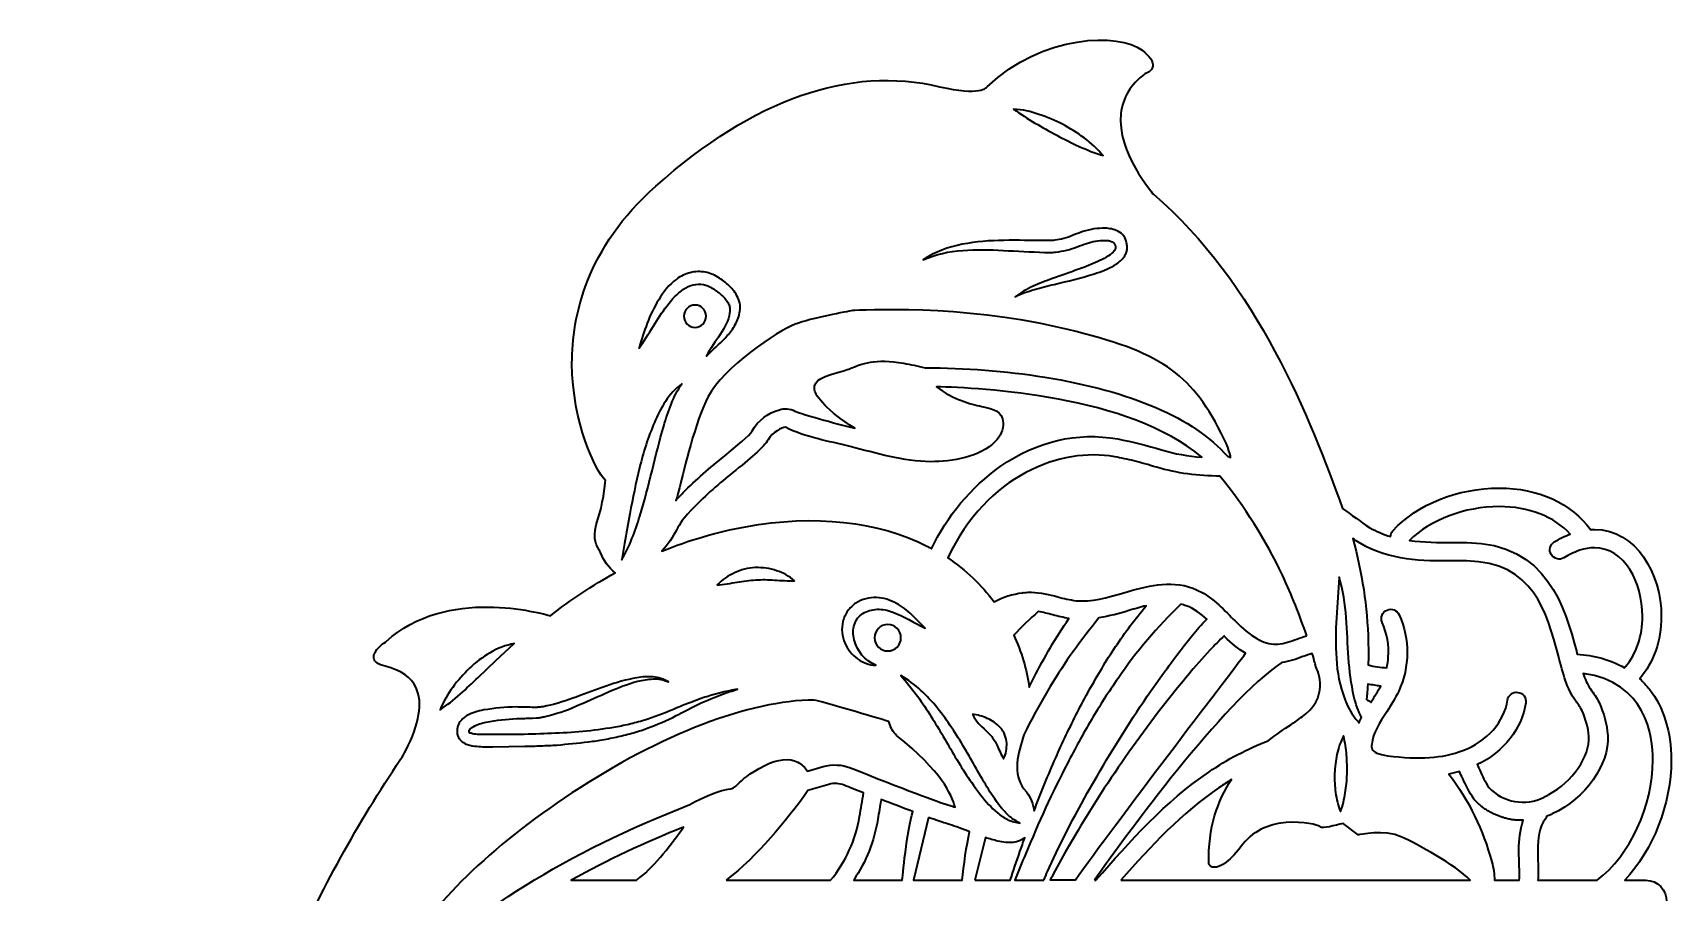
# Model space of a CAD drawing. Header units: millimetres. Extents: x 67 to 294, y 51 to 326.
# Drawn here: x 67.1 to 294.5, y 206.8 to 326.1 of the extents above; entities that cross this region are included whole.
import ezdxf

# ---------------------------------------------------------------- set-up
doc = ezdxf.new("R2010")
doc.units = ezdxf.units.MM
doc.header["$MEASUREMENT"] = 0
doc.layers.add('Layer 1', color=7, linetype='Continuous', lineweight=0)

msp = doc.modelspace()

# ---------------------------------------------------------------- linework, layer by layer
at = {"layer": 'Layer 1', "color": 18, "lineweight": 35, "true_color": 0x000000}
for points, knots in [([(290.97, 208.46), (290.97, 208.46), (288.04, 208.46), (288.04, 208.46), (291.96, 212.65), (294.5, 219.04), (294.5, 225.14), (294.5, 229.06), (293.44, 232.45), (291.47, 234.99), (291.04, 235.51), (290.62, 235.97), (290.12, 236.43), (292.06, 238.65), (293.12, 241.72), (293.12, 245.07), (293.12, 251), (289.67, 257.14), (283.84, 257.14), (283.67, 257.14), (283.49, 257.14), (283.32, 257.1), (280.67, 260.77), (276.05, 262.89), (270.62, 262.89), (264.87, 262.89), (259.22, 260.63), (255.87, 256.96), (255.66, 256.75), (255.55, 256.47), (255.55, 256.15), (254.53, 256.47), (253.58, 256.89), (252.66, 257.39), (251.39, 258.23), (250.12, 259.15), (248.88, 260.07), (244.44, 272.34), (237.1, 291.36), (222.6, 303.71), (222.57, 303.78), (217.56, 309.46), (218.12, 314.85), (218.37, 317.04), (219.5, 318.91), (221.47, 320.39), (221.65, 320.43), (222.43, 320.71), (222.57, 321.42), (222.67, 322.05), (222.18, 322.79), (221.09, 323.64), (217.91, 326.07), (207.33, 325.97), (199.57, 318.56), (199.57, 318.56), (199.53, 318.52), (199.53, 318.52), (199.53, 318.52), (198.58, 317.25), (192.97, 318.59), (180.45, 321.56), (167.22, 316.9), (153.6, 304.8), (143.93, 296.23), (141.96, 286.7), (141.96, 280.21), (141.99, 271.89), (145.27, 265.22), (146.61, 263.95), (146.54, 263.42), (146.23, 260.35), (145.56, 258.59), (144.71, 256.29), (145.27, 255.06), (145.56, 254.6), (145.7, 254.39), (145.8, 254.18), (145.91, 253.93), (146.33, 252.84), (147.04, 251.85), (147.95, 251.11), (144.78, 249.38), (141.78, 247.4), (138.96, 245.15), (137.79, 245.5), (124.57, 249.27), (116.17, 241.58), (116.1, 241.55), (114.26, 240.35), (114.44, 239.29), (114.51, 238.76), (115.08, 238.41), (116.03, 238.16), (118.22, 237.63), (119.66, 236.64), (120.33, 235.16), (121.29, 233.12), (120.79, 230.19), (118.89, 226.45), (118.67, 226.06), (118.46, 225.64), (118.18, 225.28), (112.25, 216.43), (107.1, 207.08), (102.8, 197.34), (102.55, 197.66), (102.27, 197.98), (101.99, 198.3), (101.64, 198.65), (101.28, 199), (100.89, 199.32), (98.21, 201.54), (94.9, 202.74), (91.9, 202.67), (90.8, 202.67), (89.71, 202.46), (88.69, 202.04), (87.17, 201.4), (85.8, 200.45), (84.67, 199.28), (84.1, 198.72), (83.64, 198.08), (83.22, 197.45), (82.55, 196.43), (80.82, 195.26), (79.02, 194.03), (77.19, 192.83), (75.46, 191.52), (73.8, 190.08), (70.06, 186.62), (67.13, 181.72), (69.67, 174.2), (69.89, 173.6), (70.1, 172.97), (70.31, 172.33), (70.73, 171.17), (71.12, 170), (71.47, 168.84), (72.21, 166.3), (72.67, 163.72), (72.14, 160.97), (71.86, 159.84), (71.51, 158.68), (71.16, 157.55), (71.05, 157.16), (70.91, 156.77), (70.8, 156.42), (69.04, 150.74), (67.24, 144.85), (69.5, 139.03), (70.66, 136.17), (71.33, 133.1), (71.51, 130.03), (71.54, 129.4), (71.58, 128.76), (71.61, 128.13), (71.72, 126.68), (71.83, 125.24), (72.07, 123.75), (72.07, 123.75), (72.07, 123.75), (72.07, 123.75), (72.07, 123.75), (72.07, 123.75), (72.07, 123.75), (72.07, 123.75), (72.07, 123.75), (72.07, 123.75), (73.13, 117.12), (76.98, 112.22), (81.95, 108.94), (82.9, 100.65), (87.03, 94.12), (94.58, 88.97), (101.21, 84.46), (109.36, 81.74), (117.19, 79.09), (123.4, 77.01), (129.26, 75.04), (133.39, 72.43), (134.41, 71.75), (135.33, 70.94), (136.07, 69.96), (136.07, 69.96), (136.07, 53.76), (136.07, 53.76), (136.07, 52.11), (137.44, 50.76), (139.1, 50.76), (140.76, 50.76), (142.1, 52.11), (142.1, 53.76), (142.1, 53.76), (142.1, 202.46), (142.1, 202.46), (142.1, 202.46), (290.83, 202.46), (290.83, 202.46), (292.49, 202.46), (293.83, 203.83), (293.83, 205.49), (293.93, 207.12), (292.59, 208.46), (290.97, 208.46)], [0, 0, 0, 0, 1, 1, 1, 2, 2, 2, 3, 3, 3, 4, 4, 4, 5, 5, 5, 6, 6, 6, 7, 7, 7, 8, 8, 8, 9, 9, 9, 10, 10, 10, 11, 11, 11, 12, 12, 12, 13, 13, 13, 14, 14, 14, 15, 15, 15, 16, 16, 16, 17, 17, 17, 18, 18, 18, 19, 19, 19, 20, 20, 20, 21, 21, 21, 22, 22, 22, 23, 23, 23, 24, 24, 24, 25, 25, 25, 26, 26, 26, 27, 27, 27, 28, 28, 28, 29, 29, 29, 30, 30, 30, 31, 31, 31, 32, 32, 32, 33, 33, 33, 34, 34, 34, 35, 35, 35, 36, 36, 36, 37, 37, 37, 38, 38, 38, 39, 39, 39, 40, 40, 40, 41, 41, 41, 42, 42, 42, 43, 43, 43, 44, 44, 44, 45, 45, 45, 46, 46, 46, 47, 47, 47, 48, 48, 48, 49, 49, 49, 50, 50, 50, 51, 51, 51, 52, 52, 52, 53, 53, 53, 54, 54, 54, 55, 55, 55, 56, 56, 56, 57, 57, 57, 58, 58, 58, 59, 59, 59, 60, 60, 60, 61, 61, 61, 62, 62, 62, 63, 63, 63, 64, 64, 64, 65, 65, 65, 66, 66, 66, 67, 67, 67, 68, 68, 68, 68]), ([(206.76, 314.75), (207.89, 314.36), (208.99, 313.9), (210.04, 313.37), (211.1, 312.81), (212.09, 312.17), (213.04, 311.47), (213.99, 310.76), (214.88, 309.95), (215.65, 309.03), (214.52, 309.39), (213.43, 309.81), (212.34, 310.3), (211.28, 310.8), (210.26, 311.29), (209.23, 311.86), (208.21, 312.38), (207.22, 312.95), (206.2, 313.55), (205.18, 314.15), (204.19, 314.78), (203.24, 315.49), (204.47, 315.38), (205.63, 315.14), (206.76, 314.75)], [0, 0, 0, 0, 1, 1, 1, 2, 2, 2, 3, 3, 3, 4, 4, 4, 5, 5, 5, 6, 6, 6, 7, 7, 7, 8, 8, 8, 8]), ([(196.11, 296.72), (198.01, 297.07), (199.95, 297.25), (201.89, 297.25), (203.8, 297.32), (205.74, 297.22), (207.61, 297.25), (207.61, 297.25), (208.32, 297.25), (208.32, 297.25), (208.53, 297.25), (208.74, 297.25), (208.95, 297.29), (209.37, 297.32), (209.8, 297.39), (210.22, 297.53), (211.07, 297.74), (211.91, 298.17), (212.87, 298.49), (213.85, 298.8), (214.91, 298.98), (215.94, 298.94), (216.54, 298.94), (217.13, 298.8), (217.7, 298.56), (218.02, 298.38), (218.3, 298.17), (218.51, 297.89), (218.72, 297.6), (218.86, 297.25), (218.93, 296.9), (218.97, 296.76), (218.97, 296.58), (219, 296.4), (219, 296.33), (219, 296.26), (219, 296.16), (219, 296.05), (218.97, 295.95), (218.97, 295.87), (218.93, 295.7), (218.9, 295.52), (218.79, 295.35), (218.72, 295.2), (218.62, 295.03), (218.51, 294.89), (218.16, 294.43), (217.7, 294.08), (217.21, 293.79), (216.32, 293.3), (215.41, 292.91), (214.45, 292.63), (212.62, 292.03), (210.75, 291.61), (208.88, 291.15), (207.96, 290.94), (207.05, 290.69), (206.13, 290.44), (205.67, 290.3), (205.21, 290.16), (204.79, 290.02), (204.33, 289.88), (203.91, 289.67), (203.48, 289.42), (204.22, 290.02), (205.07, 290.51), (205.95, 290.9), (206.83, 291.29), (207.72, 291.64), (208.63, 291.96), (208.63, 291.96), (211.31, 292.91), (211.31, 292.91), (212.2, 293.23), (213.11, 293.55), (213.96, 293.9), (214.38, 294.08), (214.81, 294.25), (215.23, 294.46), (215.62, 294.64), (216.01, 294.85), (216.39, 295.1), (216.71, 295.28), (216.99, 295.56), (217.24, 295.84), (217.28, 295.91), (217.31, 295.95), (217.35, 296.02), (217.35, 296.05), (217.38, 296.12), (217.38, 296.16), (217.38, 296.19), (217.38, 296.19), (217.38, 296.23), (217.38, 296.26), (217.38, 296.3), (217.38, 296.33), (217.38, 296.4), (217.35, 296.47), (217.35, 296.55), (217.31, 296.79), (217.13, 296.97), (216.92, 297.07), (216.61, 297.22), (216.25, 297.29), (215.9, 297.25), (215.05, 297.25), (214.17, 297.11), (213.36, 296.83), (212.51, 296.58), (211.63, 296.16), (210.61, 295.91), (210.11, 295.77), (209.59, 295.7), (209.06, 295.63), (208.81, 295.59), (208.53, 295.59), (208.28, 295.59), (208.03, 295.59), (207.79, 295.59), (207.54, 295.59), (205.6, 295.66), (203.73, 295.77), (201.82, 295.87), (199.95, 295.98), (198.05, 295.98), (196.18, 295.87), (194.31, 295.77), (192.44, 295.31), (190.71, 294.57), (192.33, 295.7), (194.2, 296.33), (196.11, 296.72)], [0, 0, 0, 0, 1, 1, 1, 2, 2, 2, 3, 3, 3, 4, 4, 4, 5, 5, 5, 6, 6, 6, 7, 7, 7, 8, 8, 8, 9, 9, 9, 10, 10, 10, 11, 11, 11, 12, 12, 12, 13, 13, 13, 14, 14, 14, 15, 15, 15, 16, 16, 16, 17, 17, 17, 18, 18, 18, 19, 19, 19, 20, 20, 20, 21, 21, 21, 22, 22, 22, 23, 23, 23, 24, 24, 24, 25, 25, 25, 26, 26, 26, 27, 27, 27, 28, 28, 28, 29, 29, 29, 30, 30, 30, 31, 31, 31, 32, 32, 32, 33, 33, 33, 34, 34, 34, 35, 35, 35, 36, 36, 36, 37, 37, 37, 38, 38, 38, 39, 39, 39, 40, 40, 40, 41, 41, 41, 42, 42, 42, 43, 43, 43, 44, 44, 44, 44]), ([(152.4, 285.75), (152.82, 286.88), (153.35, 287.97), (153.99, 289.03), (154.62, 290.16), (155.47, 291.11), (156.49, 291.89), (157.06, 292.31), (157.69, 292.59), (158.36, 292.77), (159.07, 292.95), (159.77, 292.98), (160.48, 292.84), (161.18, 292.7), (161.82, 292.42), (162.42, 292.03), (162.98, 291.68), (163.48, 291.25), (163.94, 290.79), (164.43, 290.3), (164.82, 289.74), (165.06, 289.1), (165.21, 288.75), (165.31, 288.36), (165.31, 287.97), (165.31, 287.62), (165.24, 287.27), (165.17, 286.95), (164.99, 286.31), (164.75, 285.71), (164.36, 285.15), (164.01, 284.62), (163.62, 284.16), (163.2, 283.7), (162.35, 282.82), (161.47, 282.08), (160.62, 281.2), (161.15, 282.29), (161.93, 283.25), (162.52, 284.2), (163.16, 285.15), (163.72, 286.17), (163.83, 287.16), (163.87, 287.41), (163.87, 287.66), (163.87, 287.9), (163.83, 288.11), (163.79, 288.29), (163.69, 288.47), (163.44, 288.89), (163.16, 289.31), (162.77, 289.63), (162.38, 289.98), (161.96, 290.3), (161.5, 290.58), (161.29, 290.72), (161.04, 290.83), (160.83, 290.94), (160.62, 291.04), (160.41, 291.11), (160.2, 291.15), (159.74, 291.22), (159.24, 291.22), (158.79, 291.08), (158.33, 290.97), (157.87, 290.76), (157.44, 290.48), (156.56, 289.84), (155.79, 289.07), (155.15, 288.18), (153.78, 286.39), (152.65, 284.27), (151.27, 282.29), (151.59, 283.49), (151.98, 284.62), (152.4, 285.75)], [0, 0, 0, 0, 1, 1, 1, 2, 2, 2, 3, 3, 3, 4, 4, 4, 5, 5, 5, 6, 6, 6, 7, 7, 7, 8, 8, 8, 9, 9, 9, 10, 10, 10, 11, 11, 11, 12, 12, 12, 13, 13, 13, 14, 14, 14, 15, 15, 15, 16, 16, 16, 17, 17, 17, 18, 18, 18, 19, 19, 19, 20, 20, 20, 21, 21, 21, 22, 22, 22, 23, 23, 23, 24, 24, 24, 25, 25, 25, 25]), ([(180.87, 287.51), (180.87, 287.51), (180.87, 287.51), (180.87, 287.51), (181.96, 287.58), (196.25, 288.33), (209.51, 285.19), (222.96, 282.05), (227.29, 279.33), (231.6, 271.39), (232.94, 268.92), (233.29, 267.69), (233.36, 267.12), (233.22, 267.16), (233.08, 267.23), (232.94, 267.3), (228.14, 272.66), (219.6, 276.33), (207.57, 278.27), (202.07, 279.15), (196.53, 279.58), (190.96, 279.58), (189.9, 279.82), (188.91, 280.04), (188, 280.21), (184.08, 280.95), (181.96, 280.07), (180.8, 279.58), (180.62, 279.51), (180.48, 279.44), (180.38, 279.4), (180.13, 279.33), (179.74, 279.22), (179.32, 279.08), (177.02, 278.45), (175.4, 277.99), (175.61, 276.51), (175.75, 275.63), (177.38, 273.58), (181.19, 271.18), (177.06, 272.24), (173.46, 273.3), (172.9, 273.58), (172.23, 273.93), (171.45, 274), (170.74, 273.76), (169.16, 273.3), (167.78, 272.27), (166.97, 270.83), (166.58, 270.16), (164.82, 268.71), (163.12, 267.33), (161.11, 265.75), (159.17, 264.05), (157.37, 262.26), (156.99, 261.83), (156.63, 261.48), (156.35, 261.16), (156.49, 261.48), (156.56, 261.69), (156.56, 261.69), (156.63, 261.87), (156.67, 262.11), (156.88, 262.93), (157.48, 265.47), (159.1, 272.17), (160.87, 275.59), (162.88, 279.54), (170.46, 284.73), (172.93, 285.61), (175.19, 286.49), (180.2, 287.37), (180.87, 287.51)], [0, 0, 0, 0, 1, 1, 1, 2, 2, 2, 3, 3, 3, 4, 4, 4, 5, 5, 5, 6, 6, 6, 7, 7, 7, 8, 8, 8, 9, 9, 9, 10, 10, 10, 11, 11, 11, 12, 12, 12, 13, 13, 13, 14, 14, 14, 15, 15, 15, 16, 16, 16, 17, 17, 17, 18, 18, 18, 19, 19, 19, 20, 20, 20, 21, 21, 21, 22, 22, 22, 23, 23, 23, 24, 24, 24, 24]), ([(159.03, 288.29), (159.91, 288.29), (160.58, 287.58), (160.58, 286.74), (160.58, 285.86), (159.88, 285.19), (159.03, 285.19), (159.03, 285.19), (159.03, 285.19), (159.03, 285.19), (158.15, 285.19), (157.48, 285.89), (157.48, 286.74), (157.48, 287.58), (158.19, 288.29), (159.03, 288.29)], [0, 0, 0, 0, 1, 1, 1, 2, 2, 2, 3, 3, 3, 4, 4, 4, 5, 5, 5, 5]), ([(149.26, 255.2), (149.51, 256.58), (149.75, 257.95), (150, 259.33), (150.39, 261.44), (150.81, 263.6), (151.34, 265.71), (151.84, 267.86), (152.54, 269.95), (153.39, 271.99), (153.81, 273.01), (154.34, 274), (154.94, 274.92), (155.54, 275.87), (156.28, 276.68), (157.2, 277.35), (156.6, 276.47), (156.1, 275.52), (155.72, 274.5), (155.33, 273.51), (154.98, 272.49), (154.69, 271.5), (154.09, 269.45), (153.6, 267.37), (153.07, 265.29), (152.54, 263.21), (152.01, 261.09), (151.38, 259.01), (151.06, 257.95), (150.71, 256.89), (150.28, 255.87), (149.9, 254.85), (149.4, 253.86), (148.87, 252.94), (148.98, 253.72), (149.12, 254.46), (149.26, 255.2)], [0, 0, 0, 0, 1, 1, 1, 2, 2, 2, 3, 3, 3, 4, 4, 4, 5, 5, 5, 6, 6, 6, 7, 7, 7, 8, 8, 8, 9, 9, 9, 10, 10, 10, 11, 11, 11, 12, 12, 12, 12]), ([(166.05, 257.53), (162.07, 256.79), (158.19, 255.66), (154.45, 254.14), (155.26, 255.06), (155.93, 256.05), (156.49, 257.14), (156.92, 257.88), (157.23, 258.55), (159.14, 260.49), (160.9, 262.22), (162.74, 263.84), (164.68, 265.36), (167.15, 267.37), (168.56, 268.53), (169.16, 269.59), (169.76, 270.65), (171.1, 271.32), (171.59, 271.32), (174.27, 269.95), (177.64, 269.39), (180.54, 268.66), (184.21, 267.73), (187.91, 266.59), (191.73, 266.55), (194.71, 266.53), (198.53, 267.18), (200.73, 269.38), (201.44, 270.05), (201.82, 271), (201.79, 271.96), (201.68, 273.58), (200.55, 273.83), (198.83, 274.21), (197.17, 274.6), (195.02, 275.1), (192.55, 276.93), (198.61, 276.82), (219.36, 275.77), (229.34, 267.16), (227.47, 267.3), (225.6, 267.65), (223.77, 268.18), (221.79, 268.82), (219.75, 269.31), (217.7, 269.7), (212.05, 270.72), (206.45, 269.38), (201.4, 265.89), (197.31, 262.96), (193.99, 259.01), (191.84, 254.46), (191.66, 254.56), (191.49, 254.67), (191.28, 254.78), (184.5, 258.3), (175.58, 259.26), (166.05, 257.53)], [0, 0, 0, 0, 1, 1, 1, 2, 2, 2, 3, 3, 3, 4, 4, 4, 5, 5, 5, 6, 6, 6, 7, 7, 7, 8, 8, 8, 9, 9, 9, 10, 10, 10, 11, 11, 11, 12, 12, 12, 13, 13, 13, 14, 14, 14, 15, 15, 15, 16, 16, 16, 17, 17, 17, 18, 18, 18, 19, 19, 19, 19]), ([(243.91, 242.39), (243.45, 242.25), (242.96, 242.08), (242.53, 241.94), (241.69, 241.58), (240.81, 241.34), (239.92, 241.23), (238.3, 241.09), (236.47, 242.01), (234.39, 244.05), (234.1, 244.33), (233.79, 244.65), (233.5, 244.93), (231.95, 246.52), (230.33, 248.18), (228.11, 248.99), (224.86, 250.19), (221.65, 249.27), (218.55, 248.36), (216.22, 247.69), (214.03, 247.05), (211.91, 247.26), (211.07, 247.37), (210.18, 247.54), (209.37, 247.79), (208.17, 248.14), (206.97, 248.36), (205.74, 248.43), (205.67, 248.43), (205.6, 248.43), (205.53, 248.43), (205.21, 248.43), (204.86, 248.39), (204.54, 248.36), (204.54, 248.36), (204.51, 248.39), (204.51, 248.39), (204.51, 248.39), (204.47, 248.36), (204.47, 248.36), (203.09, 248.18), (201.75, 247.76), (200.55, 247.09), (198.76, 249.48), (196.57, 251.53), (194.1, 253.19), (199.53, 264.72), (209.8, 268.57), (217.28, 267.23), (218.19, 267.05), (219.04, 266.88), (219.92, 266.66), (220.94, 266.42), (221.97, 266.1), (223.06, 265.78), (225.92, 264.94), (228.92, 264.55), (231.88, 264.55), (235.3, 260.31), (238.23, 255.69), (240.56, 250.79), (241.79, 248.04), (242.96, 245.25), (243.91, 242.39)], [0, 0, 0, 0, 1, 1, 1, 2, 2, 2, 3, 3, 3, 4, 4, 4, 5, 5, 5, 6, 6, 6, 7, 7, 7, 8, 8, 8, 9, 9, 9, 10, 10, 10, 11, 11, 11, 12, 12, 12, 13, 13, 13, 14, 14, 14, 15, 15, 15, 16, 16, 16, 17, 17, 17, 18, 18, 18, 19, 19, 19, 20, 20, 20, 21, 21, 21, 21]), ([(270.62, 260.31), (274.74, 260.31), (278.27, 258.94), (280.49, 256.5), (279.72, 256.22), (278.98, 255.83), (278.27, 255.41), (277.67, 255.06), (277.46, 254.25), (277.85, 253.65), (278.24, 253.05), (279.01, 252.84), (279.61, 253.22), (279.61, 253.22), (279.61, 253.22), (279.61, 253.22), (281.09, 254.14), (282.5, 254.6), (283.84, 254.6), (288.04, 254.6), (290.51, 249.77), (290.51, 245.11), (290.51, 242.36), (289.67, 239.89), (288.15, 238.12), (288.11, 238.05), (288.08, 238.02), (288.01, 237.95), (286, 239.08), (283.77, 239.71), (281.45, 239.82), (281.41, 239.96), (281.38, 240.14), (281.34, 240.28), (279.75, 246.2), (277.35, 255.2), (266.14, 255.34), (265.5, 255.34), (264.83, 255.34), (264.2, 255.34), (262.18, 255.31), (260.17, 255.38), (258.16, 255.62), (261.02, 258.48), (265.85, 260.31), (270.62, 260.31)], [0, 0, 0, 0, 1, 1, 1, 2, 2, 2, 3, 3, 3, 4, 4, 4, 5, 5, 5, 6, 6, 6, 7, 7, 7, 8, 8, 8, 9, 9, 9, 10, 10, 10, 11, 11, 11, 12, 12, 12, 13, 13, 13, 14, 14, 14, 15, 15, 15, 15]), ([(251.25, 255.27), (251.25, 255.27), (251.25, 255.27), (251.25, 255.27), (251.28, 255.27), (251.28, 255.23), (251.32, 255.23), (255.55, 252.77), (259.96, 252.77), (264.2, 252.77), (264.83, 252.77), (265.47, 252.77), (266.1, 252.77), (275.38, 252.66), (277.21, 245.71), (278.84, 239.61), (279.51, 237.1), (280.07, 234.91), (281.16, 233.47), (281.52, 233.01), (281.83, 232.52), (282.12, 231.99), (282.65, 230.86), (282.96, 229.66), (283.07, 228.42), (283.21, 225.6), (280.81, 222.18), (277.53, 220.35), (277.32, 220.24), (277.07, 220.1), (276.86, 219.99), (274.28, 218.69), (271.14, 219.25), (269.17, 221.33), (268.68, 222.11), (268.29, 222.89), (267.93, 223.73), (267.83, 223.98), (267.69, 224.26), (267.58, 224.51), (271.25, 226.27), (273.83, 229.55), (274.32, 233.08), (274.43, 233.79), (273.93, 234.46), (273.23, 234.53), (272.52, 234.63), (271.85, 234.14), (271.78, 233.43), (271.78, 233.43), (271.78, 233.43), (271.78, 233.43), (271.36, 230.47), (268.92, 227.72), (265.57, 226.45), (262.82, 225.39), (259.5, 225.18), (255.13, 225.74), (253.89, 225.92), (253.15, 226.24), (252.98, 226.66), (252.91, 226.87), (252.91, 227.12), (252.94, 227.33), (253.12, 228.92), (254.04, 230.33), (255.02, 231.85), (255.62, 232.76), (256.19, 233.72), (256.68, 234.7), (258.23, 238.05), (258.27, 241.94), (256.75, 245.29), (256.47, 245.96), (255.69, 246.24), (255.06, 245.96), (254.39, 245.67), (254.11, 244.9), (254.39, 244.26), (254.39, 244.26), (254.39, 244.23), (254.39, 244.23), (255.06, 242.71), (255.38, 241.05), (255.23, 239.4), (255.2, 238.9), (255.13, 238.41), (255.02, 237.95), (254.14, 237.98), (253.29, 238.12), (252.45, 238.34), (252.48, 239.29), (252.48, 240.38), (252.45, 241.55), (252.34, 246.42), (251.6, 251.21), (250.3, 255.91), (250.61, 255.69), (250.93, 255.48), (251.25, 255.27)], [0, 0, 0, 0, 1, 1, 1, 2, 2, 2, 3, 3, 3, 4, 4, 4, 5, 5, 5, 6, 6, 6, 7, 7, 7, 8, 8, 8, 9, 9, 9, 10, 10, 10, 11, 11, 11, 12, 12, 12, 13, 13, 13, 14, 14, 14, 15, 15, 15, 16, 16, 16, 17, 17, 17, 18, 18, 18, 19, 19, 19, 20, 20, 20, 21, 21, 21, 22, 22, 22, 23, 23, 23, 24, 24, 24, 25, 25, 25, 26, 26, 26, 27, 27, 27, 28, 28, 28, 29, 29, 29, 30, 30, 30, 31, 31, 31, 32, 32, 32, 33, 33, 33, 33]), ([(172.86, 250.01), (172.86, 250.01), (172.86, 250.01), (172.86, 250.01), (171.91, 250.01), (170.99, 250.05), (170.04, 250.12), (169.19, 250.19), (168.31, 250.19), (167.46, 250.15), (166.62, 250.08), (165.74, 249.98), (164.89, 249.84), (163.97, 249.66), (163.02, 249.52), (162.1, 249.45), (162.81, 250.15), (163.62, 250.72), (164.5, 251.11), (165.42, 251.53), (166.37, 251.81), (167.39, 251.85), (168.42, 251.88), (169.4, 251.74), (170.36, 251.42), (171.24, 251.14), (172.12, 250.65), (172.86, 250.01)], [0, 0, 0, 0, 1, 1, 1, 2, 2, 2, 3, 3, 3, 4, 4, 4, 5, 5, 5, 6, 6, 6, 7, 7, 7, 8, 8, 8, 9, 9, 9, 9]), ([(248.04, 244.9), (248.04, 244.9), (248.04, 244.9), (248.04, 244.9), (248.14, 246.77), (248.32, 248.6), (248.43, 250.51), (248.96, 248.67), (249.27, 246.8), (249.38, 244.9), (249.52, 243.03), (249.59, 241.16), (249.73, 239.32), (249.84, 237.53), (250.08, 235.73), (250.47, 233.96), (250.72, 232.94), (251.07, 231.95), (251.53, 231.03), (251.39, 230.79), (251.28, 230.58), (251.18, 230.33), (251, 230.54), (250.79, 230.75), (250.61, 231), (250.01, 231.77), (249.55, 232.66), (249.2, 233.57), (248.53, 235.41), (248.11, 237.31), (248.04, 239.25), (247.93, 241.12), (247.93, 243.03), (248.04, 244.9)], [0, 0, 0, 0, 1, 1, 1, 2, 2, 2, 3, 3, 3, 4, 4, 4, 5, 5, 5, 6, 6, 6, 7, 7, 7, 8, 8, 8, 9, 9, 9, 10, 10, 10, 11, 11, 11, 11]), ([(186.48, 245.67), (185.77, 245.96), (185.03, 246.1), (184.29, 246.06), (183.59, 246.03), (182.92, 245.85), (182.32, 245.46), (181.75, 245.11), (181.36, 244.58), (181.15, 243.95), (180.94, 243.28), (180.94, 242.53), (181.12, 241.83), (181.5, 240.24), (182.63, 238.97), (184.11, 238.3), (183.66, 238.3), (183.23, 238.41), (182.81, 238.55), (182.39, 238.69), (181.96, 238.94), (181.57, 239.18), (181.19, 239.47), (180.87, 239.78), (180.55, 240.17), (180.27, 240.56), (180.02, 240.98), (179.81, 241.41), (179.63, 241.86), (179.49, 242.36), (179.46, 242.85), (179.39, 243.35), (179.42, 243.88), (179.56, 244.37), (179.67, 244.9), (179.92, 245.39), (180.2, 245.82), (180.52, 246.24), (180.9, 246.63), (181.33, 246.91), (182.21, 247.47), (183.2, 247.72), (184.22, 247.69), (185.17, 247.65), (186.13, 247.37), (186.97, 246.87), (187.75, 246.45), (188.49, 245.92), (189.12, 245.29), (189.76, 244.69), (190.36, 244.09), (190.96, 243.45), (189.44, 244.16), (187.96, 245.15), (186.48, 245.67)], [0, 0, 0, 0, 1, 1, 1, 2, 2, 2, 3, 3, 3, 4, 4, 4, 5, 5, 5, 6, 6, 6, 7, 7, 7, 8, 8, 8, 9, 9, 9, 10, 10, 10, 11, 11, 11, 12, 12, 12, 13, 13, 13, 14, 14, 14, 15, 15, 15, 16, 16, 16, 17, 17, 17, 18, 18, 18, 18]), ([(204.68, 228.64), (204.68, 228.64), (204.68, 228.64), (204.68, 228.64), (204.68, 228.64), (204.75, 228.81), (204.75, 228.81), (204.75, 228.81), (205.07, 229.48), (205.07, 229.48), (205.07, 229.48), (205.42, 230.15), (205.42, 230.15), (205.88, 231.03), (206.34, 231.92), (206.83, 232.76), (206.83, 232.76), (208.32, 235.34), (208.32, 235.34), (210.33, 238.69), (212.62, 241.86), (215.09, 244.86), (216.5, 245.11), (217.88, 245.46), (219.22, 245.89), (220.03, 246.13), (220.84, 246.34), (221.62, 246.56), (220.87, 245.64), (220.13, 244.72), (219.43, 243.77), (218.02, 241.86), (216.71, 239.92), (215.51, 237.91), (214.31, 235.9), (213.15, 233.86), (212.09, 231.77), (211.03, 229.69), (210.04, 227.58), (209.09, 225.46), (208.03, 223.03), (207.01, 220.56), (206.09, 218.09), (206.02, 218.93), (205.67, 219.99), (204.68, 221.16), (203.06, 223.17), (203.83, 226.13), (204.68, 228.64)], [0, 0, 0, 0, 1, 1, 1, 2, 2, 2, 3, 3, 3, 4, 4, 4, 5, 5, 5, 6, 6, 6, 7, 7, 7, 8, 8, 8, 9, 9, 9, 10, 10, 10, 11, 11, 11, 12, 12, 12, 13, 13, 13, 14, 14, 14, 15, 15, 15, 16, 16, 16, 16]), ([(203.27, 242.46), (204.33, 243.63), (205.46, 244.72), (206.66, 245.74), (207.33, 245.64), (208, 245.46), (208.7, 245.29), (209.41, 245.11), (210.15, 244.9), (210.89, 244.79), (209.13, 242.15), (207.5, 239.4), (206.06, 236.57), (206.06, 236.57), (205.42, 235.27), (205.42, 235.27), (205.07, 237.74), (204.33, 240.17), (203.27, 242.46), (203.27, 242.46), (203.27, 242.46), (203.27, 242.46)], [0, 0, 0, 0, 1, 1, 1, 2, 2, 2, 3, 3, 3, 4, 4, 4, 5, 5, 5, 6, 6, 6, 7, 7, 7, 7]), ([(207.43, 208.46), (207.43, 208.46), (203.41, 208.46), (203.41, 208.46), (203.91, 209.69), (204.4, 210.93), (204.93, 212.16), (206.69, 216.43), (208.6, 220.63), (210.71, 224.68), (211.77, 226.73), (212.87, 228.74), (214.03, 230.72), (215.19, 232.69), (216.43, 234.6), (217.73, 236.47), (220.27, 240.21), (223.2, 243.63), (226.45, 246.77), (226.7, 246.7), (226.94, 246.63), (227.19, 246.56), (228.25, 246.13), (229.2, 245.5), (230.05, 244.69), (229.31, 243.95), (228.67, 243.21), (228.07, 242.46), (228.07, 242.46), (226.94, 241.09), (226.94, 241.09), (226.94, 241.09), (225.88, 239.68), (225.88, 239.68), (225.18, 238.76), (224.51, 237.77), (223.8, 236.86), (223.8, 236.86), (221.79, 234), (221.79, 234), (219.15, 230.15), (216.71, 226.2), (214.38, 222.14), (214.38, 222.14), (213.5, 220.63), (213.5, 220.63), (213.5, 220.63), (212.65, 219.08), (212.65, 219.08), (212.65, 219.08), (211.81, 217.52), (211.81, 217.52), (211.81, 217.52), (211.38, 216.75), (211.38, 216.75), (211.38, 216.75), (211, 215.97), (211, 215.97), (211, 215.97), (209.41, 212.87), (209.41, 212.87), (209.41, 212.87), (207.93, 209.69), (207.93, 209.69), (207.79, 209.3), (207.61, 208.88), (207.43, 208.46)], [0, 0, 0, 0, 1, 1, 1, 2, 2, 2, 3, 3, 3, 4, 4, 4, 5, 5, 5, 6, 6, 6, 7, 7, 7, 8, 8, 8, 9, 9, 9, 10, 10, 10, 11, 11, 11, 12, 12, 12, 13, 13, 13, 14, 14, 14, 15, 15, 15, 16, 16, 16, 17, 17, 17, 18, 18, 18, 19, 19, 19, 20, 20, 20, 21, 21, 21, 22, 22, 22, 22]), ([(187.61, 242.11), (187.61, 241.12), (186.8, 240.28), (185.77, 240.28), (185.77, 240.28), (185.77, 240.28), (185.77, 240.28), (184.78, 240.28), (183.94, 241.09), (183.94, 242.11), (183.94, 243.1), (184.75, 243.95), (185.77, 243.95), (186.8, 243.95), (187.61, 243.13), (187.61, 242.11)], [0, 0, 0, 0, 1, 1, 1, 2, 2, 2, 3, 3, 3, 4, 4, 4, 5, 5, 5, 5]), ([(125.41, 235.23), (126.12, 236.18), (126.89, 237.07), (127.74, 237.88), (128.59, 238.69), (129.54, 239.43), (130.6, 240.03), (131.62, 240.67), (132.79, 241.09), (133.95, 241.3), (133.95, 241.3), (131.41, 238.94), (131.41, 238.94), (131.41, 238.94), (128.94, 236.61), (128.94, 236.61), (128.13, 235.83), (127.28, 235.06), (126.44, 234.28), (125.55, 233.5), (124.64, 232.76), (123.65, 232.13), (124.11, 233.26), (124.71, 234.28), (125.41, 235.23)], [0, 0, 0, 0, 1, 1, 1, 2, 2, 2, 3, 3, 3, 4, 4, 4, 5, 5, 5, 6, 6, 6, 7, 7, 7, 8, 8, 8, 8]), ([(208.74, 209.3), (208.74, 209.3), (210.4, 212.34), (210.4, 212.34), (210.4, 212.34), (212.16, 215.34), (212.16, 215.34), (212.16, 215.34), (212.58, 216.08), (212.58, 216.08), (212.58, 216.08), (213.04, 216.82), (213.04, 216.82), (213.04, 216.82), (213.96, 218.3), (213.96, 218.3), (213.96, 218.3), (214.88, 219.78), (214.88, 219.78), (214.88, 219.78), (215.83, 221.23), (215.83, 221.23), (218.37, 225.07), (221.02, 228.81), (223.84, 232.48), (223.84, 232.48), (225.99, 235.16), (225.99, 235.16), (226.73, 236.04), (227.44, 236.93), (228.18, 237.81), (228.18, 237.81), (229.31, 239.11), (229.31, 239.11), (229.31, 239.11), (230.47, 240.38), (230.47, 240.38), (231.14, 241.09), (231.81, 241.76), (232.45, 242.36), (232.48, 242.32), (232.52, 242.29), (232.55, 242.25), (233.43, 241.37), (234.39, 240.59), (235.44, 239.96), (233.01, 236.78), (217.17, 216.04), (211.81, 208.53), (211.81, 208.53), (208.32, 208.53), (208.32, 208.53), (208.46, 208.74), (208.6, 209.02), (208.74, 209.3)], [0, 0, 0, 0, 1, 1, 1, 2, 2, 2, 3, 3, 3, 4, 4, 4, 5, 5, 5, 6, 6, 6, 7, 7, 7, 8, 8, 8, 9, 9, 9, 10, 10, 10, 11, 11, 11, 12, 12, 12, 13, 13, 13, 14, 14, 14, 15, 15, 15, 16, 16, 16, 17, 17, 17, 18, 18, 18, 18]), ([(214.45, 208.46), (218.9, 214.77), (232.23, 233.08), (240.45, 238.69), (241.44, 238.83), (242.43, 239.11), (243.38, 239.5), (243.88, 239.68), (244.3, 239.82), (244.69, 239.92), (245, 238.87), (245.15, 238.27), (245.15, 238.23), (245.15, 238.23), (245.15, 238.2), (245.15, 238.2), (245.22, 238.05), (247.16, 234.32), (243.8, 231.56), (243.24, 231.1), (242.53, 230.61), (241.69, 230.05), (240.74, 229.41), (239.68, 228.67), (238.58, 227.82), (235.69, 226.7), (232.9, 225.25), (230.33, 223.48), (224.26, 219.39), (219.39, 213.85), (214.67, 208.49), (214.67, 208.49), (214.45, 208.46), (214.45, 208.46)], [0, 0, 0, 0, 1, 1, 1, 2, 2, 2, 3, 3, 3, 4, 4, 4, 5, 5, 5, 6, 6, 6, 7, 7, 7, 8, 8, 8, 9, 9, 9, 10, 10, 10, 11, 11, 11, 11]), ([(136.45, 232.45), (136.45, 232.45), (136.98, 232.45), (136.98, 232.45), (137.16, 232.45), (137.3, 232.48), (137.48, 232.48), (137.65, 232.52), (137.79, 232.52), (137.97, 232.55), (137.97, 232.55), (138.47, 232.66), (138.47, 232.66), (139.88, 232.97), (141.22, 233.4), (142.56, 233.89), (143.93, 234.39), (145.27, 234.91), (146.68, 235.41), (148.06, 235.9), (149.51, 236.29), (150.95, 236.57), (151.34, 236.61), (151.69, 236.68), (152.08, 236.68), (152.47, 236.68), (152.82, 236.71), (153.21, 236.68), (153.95, 236.61), (154.66, 236.4), (155.33, 236.01), (154.66, 236.29), (153.95, 236.43), (153.21, 236.4), (152.86, 236.4), (152.51, 236.33), (152.15, 236.29), (151.8, 236.22), (151.45, 236.15), (151.09, 236.08), (149.68, 235.69), (148.34, 235.2), (147.04, 234.6), (145.7, 234.03), (144.39, 233.4), (143.02, 232.83), (141.64, 232.2), (140.23, 231.7), (138.78, 231.32), (138.78, 231.32), (138.22, 231.18), (138.22, 231.18), (138.04, 231.14), (137.83, 231.1), (137.65, 231.07), (137.44, 231.03), (137.27, 231), (137.05, 231), (137.05, 231), (136.49, 230.96), (136.49, 230.96), (135.75, 230.93), (135.04, 230.93), (134.3, 230.89), (132.89, 230.82), (131.48, 230.68), (130.07, 230.4), (129.43, 230.29), (128.83, 230.08), (128.23, 229.76), (128.02, 229.66), (127.85, 229.52), (127.74, 229.34), (127.71, 229.27), (127.67, 229.23), (127.67, 229.16), (127.67, 229.13), (127.67, 229.09), (127.67, 229.06), (127.67, 229.02), (127.67, 228.99), (127.67, 228.99), (127.67, 228.99), (127.67, 228.99), (127.67, 228.99), (127.67, 228.99), (127.67, 228.99), (127.67, 228.99), (127.67, 228.99), (127.71, 228.95), (127.71, 228.95), (127.78, 228.92), (127.85, 228.85), (127.95, 228.85), (128.23, 228.78), (128.52, 228.71), (128.83, 228.71), (129.5, 228.67), (130.21, 228.67), (130.95, 228.67), (130.95, 228.67), (135.33, 228.71), (135.33, 228.71), (136.77, 228.71), (138.22, 228.81), (139.66, 228.85), (142.56, 228.95), (145.41, 229.27), (148.27, 229.76), (148.98, 229.91), (149.68, 230.01), (150.39, 230.22), (150.74, 230.33), (151.09, 230.4), (151.45, 230.5), (151.45, 230.5), (152.47, 230.82), (152.47, 230.82), (153.85, 231.25), (155.19, 231.81), (156.53, 232.37), (157.2, 232.66), (157.87, 232.94), (158.57, 233.19), (158.57, 233.19), (159.6, 233.57), (159.6, 233.57), (159.95, 233.72), (160.3, 233.82), (160.65, 233.93), (160.65, 233.93), (161.18, 234.1), (161.18, 234.1), (161.18, 234.1), (161.71, 234.24), (161.71, 234.24), (161.71, 234.24), (162.77, 234.53), (162.77, 234.53), (163.48, 234.7), (164.22, 234.84), (164.92, 234.99), (164.22, 234.74), (163.55, 234.53), (162.84, 234.28), (162.84, 234.28), (161.82, 233.89), (161.82, 233.89), (161.82, 233.89), (161.33, 233.68), (161.33, 233.68), (161.33, 233.68), (160.83, 233.47), (160.83, 233.47), (159.56, 232.94), (158.36, 232.34), (157.16, 231.7), (157.09, 231.67), (156.99, 231.63), (156.92, 231.56), (155.61, 230.89), (154.27, 230.26), (152.89, 229.73), (152.89, 229.73), (152.4, 229.55), (152.4, 229.55), (152.4, 229.55), (151.84, 229.34), (151.84, 229.34), (151.48, 229.23), (151.13, 229.13), (150.78, 229.02), (150.07, 228.78), (149.33, 228.64), (148.63, 228.46), (147.92, 228.28), (147.18, 228.14), (146.44, 228), (145.7, 227.86), (144.99, 227.75), (144.25, 227.68), (142.77, 227.47), (141.32, 227.37), (139.84, 227.22), (139.1, 227.19), (138.36, 227.15), (137.62, 227.12), (136.88, 227.08), (136.14, 227.05), (135.4, 227.05), (135.4, 227.05), (130.99, 226.98), (130.99, 226.98), (130.25, 226.98), (129.5, 226.98), (128.73, 227.05), (128.31, 227.08), (127.88, 227.15), (127.46, 227.29), (127.21, 227.37), (126.96, 227.51), (126.72, 227.68), (126.58, 227.79), (126.47, 227.89), (126.36, 228.04), (126.33, 228.11), (126.26, 228.18), (126.22, 228.25), (126.19, 228.32), (126.15, 228.42), (126.12, 228.49), (126.05, 228.64), (126.01, 228.81), (126.01, 228.99), (126.01, 229.13), (126.01, 229.31), (126.01, 229.45), (126.05, 229.73), (126.15, 230.05), (126.29, 230.29), (126.58, 230.72), (126.96, 231.07), (127.39, 231.32), (128.13, 231.7), (128.9, 231.95), (129.72, 232.09), (131.2, 232.34), (132.71, 232.48), (134.2, 232.52), (134.97, 232.45), (135.71, 232.48), (136.45, 232.45)], [0, 0, 0, 0, 1, 1, 1, 2, 2, 2, 3, 3, 3, 4, 4, 4, 5, 5, 5, 6, 6, 6, 7, 7, 7, 8, 8, 8, 9, 9, 9, 10, 10, 10, 11, 11, 11, 12, 12, 12, 13, 13, 13, 14, 14, 14, 15, 15, 15, 16, 16, 16, 17, 17, 17, 18, 18, 18, 19, 19, 19, 20, 20, 20, 21, 21, 21, 22, 22, 22, 23, 23, 23, 24, 24, 24, 25, 25, 25, 26, 26, 26, 27, 27, 27, 28, 28, 28, 29, 29, 29, 30, 30, 30, 31, 31, 31, 32, 32, 32, 33, 33, 33, 34, 34, 34, 35, 35, 35, 36, 36, 36, 37, 37, 37, 38, 38, 38, 39, 39, 39, 40, 40, 40, 41, 41, 41, 42, 42, 42, 43, 43, 43, 44, 44, 44, 45, 45, 45, 46, 46, 46, 47, 47, 47, 48, 48, 48, 49, 49, 49, 50, 50, 50, 51, 51, 51, 52, 52, 52, 53, 53, 53, 54, 54, 54, 55, 55, 55, 56, 56, 56, 57, 57, 57, 58, 58, 58, 59, 59, 59, 60, 60, 60, 61, 61, 61, 62, 62, 62, 63, 63, 63, 64, 64, 64, 65, 65, 65, 66, 66, 66, 67, 67, 67, 68, 68, 68, 69, 69, 69, 70, 70, 70, 71, 71, 71, 72, 72, 72, 73, 73, 73, 74, 74, 74, 75, 75, 75, 76, 76, 76, 77, 77, 77, 77]), ([(198.65, 220.31), (197.31, 222.11), (196.07, 223.98), (194.94, 225.92), (193.82, 227.82), (192.72, 229.73), (191.56, 231.56), (190.39, 233.43), (189.05, 235.2), (187.61, 236.86), (189.58, 235.73), (191.24, 234.1), (192.65, 232.37), (194.06, 230.61), (195.3, 228.74), (196.43, 226.8), (197.56, 224.9), (198.61, 222.92), (199.74, 221.09), (200.31, 220.17), (200.91, 219.29), (201.61, 218.44), (201.97, 218.02), (202.32, 217.63), (202.74, 217.28), (203.16, 216.92), (203.62, 216.64), (204.12, 216.39), (203.55, 216.46), (202.99, 216.61), (202.46, 216.85), (202.46, 216.85), (202.42, 216.85), (202.42, 216.89), (201.93, 217.13), (201.44, 217.45), (201.01, 217.81), (200.13, 218.55), (199.35, 219.39), (198.65, 220.31)], [0, 0, 0, 0, 1, 1, 1, 2, 2, 2, 3, 3, 3, 4, 4, 4, 5, 5, 5, 6, 6, 6, 7, 7, 7, 8, 8, 8, 9, 9, 9, 10, 10, 10, 11, 11, 11, 12, 12, 12, 13, 13, 13, 13]), ([(284.23, 208.46), (284.23, 208.46), (284.23, 208.46), (284.23, 208.46), (284.23, 208.46), (276.01, 208.46), (276.01, 208.46), (276.05, 208.84), (276.05, 209.23), (276.05, 209.62), (276.05, 210.15), (276.05, 210.68), (276.01, 211.17), (276.01, 211.67), (275.98, 212.2), (275.98, 212.65), (275.98, 214.21), (276.12, 215.83), (277.04, 216.99), (277.11, 217.1), (277.18, 217.21), (277.21, 217.31), (277.25, 217.35), (277.32, 217.35), (277.35, 217.38), (277.57, 217.45), (277.78, 217.56), (277.99, 217.66), (282.65, 219.85), (285.89, 224.44), (285.68, 228.56), (285.57, 230.15), (285.15, 231.7), (284.48, 233.12), (284.13, 233.79), (283.74, 234.42), (283.28, 235.02), (282.86, 235.69), (282.5, 236.4), (282.29, 237.14), (290.97, 236.04), (291.96, 228.46), (291.96, 225.14), (291.92, 218.72), (288.78, 211.95), (284.23, 208.46)], [0, 0, 0, 0, 1, 1, 1, 2, 2, 2, 3, 3, 3, 4, 4, 4, 5, 5, 5, 6, 6, 6, 7, 7, 7, 8, 8, 8, 9, 9, 9, 10, 10, 10, 11, 11, 11, 12, 12, 12, 13, 13, 13, 14, 14, 14, 15, 15, 15, 15]), ([(252.87, 233.22), (252.87, 233.19), (252.84, 233.15), (252.84, 233.15), (252.62, 233.29), (252.41, 233.43), (252.2, 233.54), (252.24, 233.79), (252.31, 234.56), (252.41, 235.69), (253.01, 235.55), (253.61, 235.48), (254.21, 235.41), (253.79, 234.7), (253.33, 233.96), (252.87, 233.22)], [0, 0, 0, 0, 1, 1, 1, 2, 2, 2, 3, 3, 3, 4, 4, 4, 5, 5, 5, 5]), ([(118.78, 194.27), (117.86, 193.32), (116.88, 192.41), (115.82, 191.56), (116.52, 193.11), (117.48, 194.91), (118, 195.97), (118.6, 197.1), (119.06, 198.01), (119.27, 198.51), (121.85, 204.54), (130.74, 213.22), (141.96, 220.59), (154.34, 228.74), (166.62, 233.43), (175.58, 233.47), (176.57, 233.29), (184.15, 231.03), (185.95, 230.47), (185.98, 230.4), (186.02, 230.29), (186.02, 230.22), (186.2, 229.59), (186.51, 228.99), (187.01, 228.56), (193.32, 223.45), (194.59, 220.45), (195.12, 218.62), (194.87, 218.69), (194.66, 218.76), (194.42, 218.83), (192.9, 219.25), (187.75, 221.23), (180.62, 224.05), (179.42, 224.54), (178.08, 224.58), (176.81, 224.23), (176.81, 224.23), (174.63, 223.59), (174.63, 223.59), (174.31, 224.12), (173.85, 224.54), (173.32, 224.83), (172.09, 225.46), (170.53, 225.32), (168.7, 224.37), (166.44, 223.24), (165.56, 222.36), (164.96, 221.79), (164.64, 221.37), (164.15, 221.12), (163.62, 221.09), (161.36, 220.7), (158.86, 219.29), (158.33, 218.97), (141.18, 212.27), (127.85, 203.98), (118.78, 194.27)], [0, 0, 0, 0, 1, 1, 1, 2, 2, 2, 3, 3, 3, 4, 4, 4, 5, 5, 5, 6, 6, 6, 7, 7, 7, 8, 8, 8, 9, 9, 9, 10, 10, 10, 11, 11, 11, 12, 12, 12, 13, 13, 13, 14, 14, 14, 15, 15, 15, 16, 16, 16, 17, 17, 17, 18, 18, 18, 19, 19, 19, 19]), ([(197.52, 231.53), (198.23, 231.42), (198.9, 231.21), (199.57, 230.93), (200.27, 230.65), (200.87, 230.19), (201.4, 229.66), (201.68, 229.34), (201.89, 228.99), (202.04, 228.6), (202.18, 228.25), (202.25, 227.86), (202.28, 227.47), (202.32, 226.73), (202.18, 225.99), (201.86, 225.32), (201.51, 225.92), (201.22, 226.52), (200.94, 227.15), (200.73, 227.65), (200.41, 228.14), (200.1, 228.56), (199.39, 229.31), (198.16, 230.15), (197.52, 231.53)], [0, 0, 0, 0, 1, 1, 1, 2, 2, 2, 3, 3, 3, 4, 4, 4, 5, 5, 5, 6, 6, 6, 7, 7, 7, 8, 8, 8, 8]), ([(247.79, 223.27), (247.79, 223.27), (247.79, 223.27), (247.79, 223.27), (247.83, 224.16), (247.93, 225.04), (248.11, 225.92), (248.28, 226.8), (248.6, 227.68), (249.03, 228.49), (249.24, 227.61), (249.38, 226.73), (249.45, 225.81), (249.52, 224.93), (249.52, 224.08), (249.52, 223.2), (249.48, 222.32), (249.41, 221.47), (249.27, 220.59), (249.13, 219.71), (248.92, 218.83), (248.6, 217.98), (248.28, 218.83), (248.04, 219.71), (247.93, 220.63), (247.79, 221.51), (247.76, 222.39), (247.79, 223.27)], [0, 0, 0, 0, 1, 1, 1, 2, 2, 2, 3, 3, 3, 4, 4, 4, 5, 5, 5, 6, 6, 6, 7, 7, 7, 8, 8, 8, 9, 9, 9, 9]), ([(273.37, 212.69), (273.37, 212.16), (273.37, 211.63), (273.4, 211.1), (273.4, 211.1), (273.4, 211.1), (273.4, 211.1), (273.4, 210.57), (273.44, 210.11), (273.44, 209.62), (273.44, 209.23), (273.44, 208.84), (273.4, 208.46), (273.4, 208.46), (269.98, 208.46), (269.98, 208.46), (269.95, 209.3), (269.84, 210.18), (269.59, 211), (268.43, 215.41), (266.42, 219.57), (263.63, 223.2), (264.12, 223.31), (264.62, 223.41), (265.11, 223.56), (265.25, 223.24), (265.39, 222.92), (265.57, 222.6), (265.99, 221.62), (266.49, 220.66), (267.09, 219.78), (267.12, 219.75), (267.16, 219.67), (267.19, 219.64), (267.33, 219.46), (267.51, 219.32), (267.65, 219.18), (267.69, 219.15), (267.72, 219.11), (267.76, 219.08), (267.93, 218.93), (268.08, 218.79), (268.25, 218.65), (268.29, 218.65), (268.29, 218.62), (268.32, 218.62), (268.46, 218.51), (268.64, 218.37), (268.82, 218.26), (268.85, 218.23), (268.89, 218.19), (268.92, 218.19), (269.1, 218.09), (269.28, 217.98), (269.45, 217.88), (269.49, 217.88), (269.52, 217.84), (269.56, 217.84), (269.73, 217.73), (269.87, 217.66), (270.05, 217.59), (270.09, 217.59), (270.12, 217.56), (270.16, 217.56), (270.33, 217.49), (270.55, 217.38), (270.76, 217.31), (270.79, 217.31), (270.83, 217.28), (270.86, 217.28), (271.04, 217.21), (271.22, 217.17), (271.39, 217.1), (271.43, 217.1), (271.46, 217.06), (271.5, 217.06), (271.71, 216.99), (271.92, 216.96), (272.1, 216.92), (272.13, 216.92), (272.2, 216.92), (272.24, 216.89), (272.42, 216.85), (272.63, 216.82), (272.84, 216.82), (272.87, 216.82), (272.87, 216.82), (272.91, 216.82), (273.12, 216.78), (273.33, 216.78), (273.54, 216.78), (273.58, 216.78), (273.65, 216.78), (273.69, 216.78), (273.76, 216.78), (273.79, 216.78), (273.86, 216.78), (273.9, 216.78), (273.9, 216.78), (273.93, 216.78), (273.54, 215.41), (273.33, 214.07), (273.37, 212.69)], [0, 0, 0, 0, 1, 1, 1, 2, 2, 2, 3, 3, 3, 4, 4, 4, 5, 5, 5, 6, 6, 6, 7, 7, 7, 8, 8, 8, 9, 9, 9, 10, 10, 10, 11, 11, 11, 12, 12, 12, 13, 13, 13, 14, 14, 14, 15, 15, 15, 16, 16, 16, 17, 17, 17, 18, 18, 18, 19, 19, 19, 20, 20, 20, 21, 21, 21, 22, 22, 22, 23, 23, 23, 24, 24, 24, 25, 25, 25, 26, 26, 26, 27, 27, 27, 28, 28, 28, 29, 29, 29, 30, 30, 30, 31, 31, 31, 32, 32, 32, 33, 33, 33, 34, 34, 34, 34]), ([(163.34, 208.46), (167.71, 211.84), (171.63, 216.57), (174.7, 220.91), (174.7, 220.91), (177.62, 221.76), (177.62, 221.76), (178.33, 221.97), (179.07, 221.93), (179.74, 221.65), (180.45, 221.37), (181.4, 220.98), (182.42, 220.59), (182.24, 219.5), (182.07, 218.4), (181.86, 217.31), (181.33, 214.07), (179.95, 211), (177.84, 208.46), (177.84, 208.46), (163.34, 208.46), (163.34, 208.46)], [0, 0, 0, 0, 1, 1, 1, 2, 2, 2, 3, 3, 3, 4, 4, 4, 5, 5, 5, 6, 6, 6, 7, 7, 7, 7]), ([(218.12, 208.46), (222.25, 213.15), (226.62, 217.84), (231.77, 221.33), (232.34, 221.72), (232.9, 222.07), (233.47, 222.43), (231.56, 219.53), (230.22, 215.79), (230.33, 210.78), (230.33, 210.78), (230.33, 210.71), (230.33, 210.71), (230.47, 210.43), (230.72, 210.26), (231.03, 210.26), (231.99, 210.15), (233.33, 211.21), (235.06, 213.47), (236.75, 215.65), (239.25, 216.32), (241.05, 216.46), (243.49, 216.68), (245.5, 216.11), (245.74, 215.94), (245.74, 215.9), (245.78, 215.86), (245.82, 215.83), (246.1, 215.62), (247.86, 216.04), (248.96, 216.36), (248.96, 216.36), (251.07, 214.77), (251.07, 214.77), (251.07, 214.77), (251.14, 214.77), (251.14, 214.77), (251.18, 214.77), (254.64, 215.58), (257.1, 214.45), (259.19, 213.5), (264.58, 210.61), (266.59, 208.46), (266.59, 208.46), (218.12, 208.46), (218.12, 208.46)], [0, 0, 0, 0, 1, 1, 1, 2, 2, 2, 3, 3, 3, 4, 4, 4, 5, 5, 5, 6, 6, 6, 7, 7, 7, 8, 8, 8, 9, 9, 9, 10, 10, 10, 11, 11, 11, 12, 12, 12, 13, 13, 13, 14, 14, 14, 15, 15, 15, 15]), ([(184.4, 216.92), (184.54, 217.84), (184.71, 218.76), (184.86, 219.67), (186.34, 219.11), (187.85, 218.51), (189.27, 217.98), (188.45, 215.62), (187.78, 208.49), (187.78, 208.49), (187.78, 208.49), (181.05, 208.49), (181.05, 208.49), (182.77, 211), (183.9, 213.89), (184.4, 216.92)], [0, 0, 0, 0, 1, 1, 1, 2, 2, 2, 3, 3, 3, 4, 4, 4, 5, 5, 5, 5]), ([(191.45, 217.17), (192.44, 216.82), (193.25, 216.54), (193.78, 216.39), (194.49, 216.18), (195.44, 215.83), (196.43, 215.48), (196.67, 215.37), (196.89, 215.3), (197.13, 215.19), (196.71, 213.36), (196.32, 210.43), (196.11, 208.49), (196.11, 208.49), (189.37, 208.49), (189.37, 208.49), (189.37, 208.49), (191.45, 217.17), (191.45, 217.17)], [0, 0, 0, 0, 1, 1, 1, 2, 2, 2, 3, 3, 3, 4, 4, 4, 5, 5, 5, 6, 6, 6, 6]), ([(151.38, 208.84), (151.2, 208.74), (151.06, 208.6), (150.92, 208.49), (150.92, 208.49), (141.85, 208.49), (141.85, 208.49), (146.9, 211.24), (152.08, 213.71), (157.44, 215.83), (155.93, 213.68), (153.49, 210.43), (151.38, 208.84)], [0, 0, 0, 0, 1, 1, 1, 2, 2, 2, 3, 3, 3, 4, 4, 4, 4]), ([(197.87, 208.46), (197.87, 208.46), (199.32, 214.38), (199.32, 214.38), (199.88, 214.21), (200.48, 214.03), (201.05, 213.89), (202.57, 213.57), (203.91, 213.61), (204.79, 214.35), (204.79, 214.35), (204.79, 214.35), (204.79, 214.35), (204.58, 213.71), (204.33, 213.08), (204.12, 212.44), (203.66, 211.1), (203.2, 209.76), (202.78, 208.46), (202.78, 208.46), (197.87, 208.46), (197.87, 208.46)], [0, 0, 0, 0, 1, 1, 1, 2, 2, 2, 3, 3, 3, 4, 4, 4, 5, 5, 5, 6, 6, 6, 7, 7, 7, 7])]:
    msp.add_open_spline(points, degree=3, knots=knots, dxfattribs=at)

doc.saveas('drawing.dxf')
